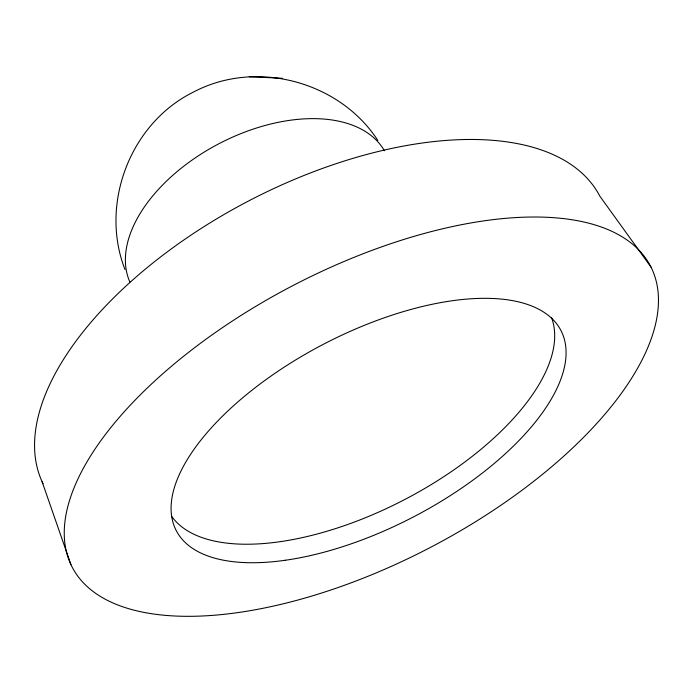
<?xml version="1.0" encoding="UTF-8"?>
<svg xmlns="http://www.w3.org/2000/svg" width="693" height="693" viewBox="0 0 693 693"><rect width="100%" height="100%" fill="white"/><g stroke="black" fill="none" stroke-linecap="round" stroke-linejoin="round"><path stroke-width="1.04" d="M377.798 140.384C339.492 81.35 256.133 59.052 193.815 91.892C130.397 122.869 99.333 203.855 124.974 269.473M282.475 78.309L249.229 76.698M651.022 267.134A325.987 147.869 -27.5 0 0 159.295 376.853A325.987 147.869 -27.5 0 0 273.77 606.003A325.987 147.869 -27.5 0 0 651.022 267.134L599.852 196.197A313.34 157.926 -27.5 0 0 250.779 199.835A313.34 157.926 -27.5 0 0 43.053 483.74M42.126 481.774L70.955 564.648M129.842 281.982A143.278 84.815 -27.5 0 1 220.097 143.122A143.278 84.815 -27.5 0 1 384.433 150.779M551.576 317.723A214.752 99.125 -27.5 0 1 405.015 499.384A214.752 99.125 -27.5 0 1 171.5 516.129M285.421 560.239A216.814 97.358 -27.5 0 0 565.297 343.511A216.814 97.358 -27.5 0 0 255.024 387.829A216.814 97.358 -27.5 0 0 285.421 560.239"/></g></svg>
